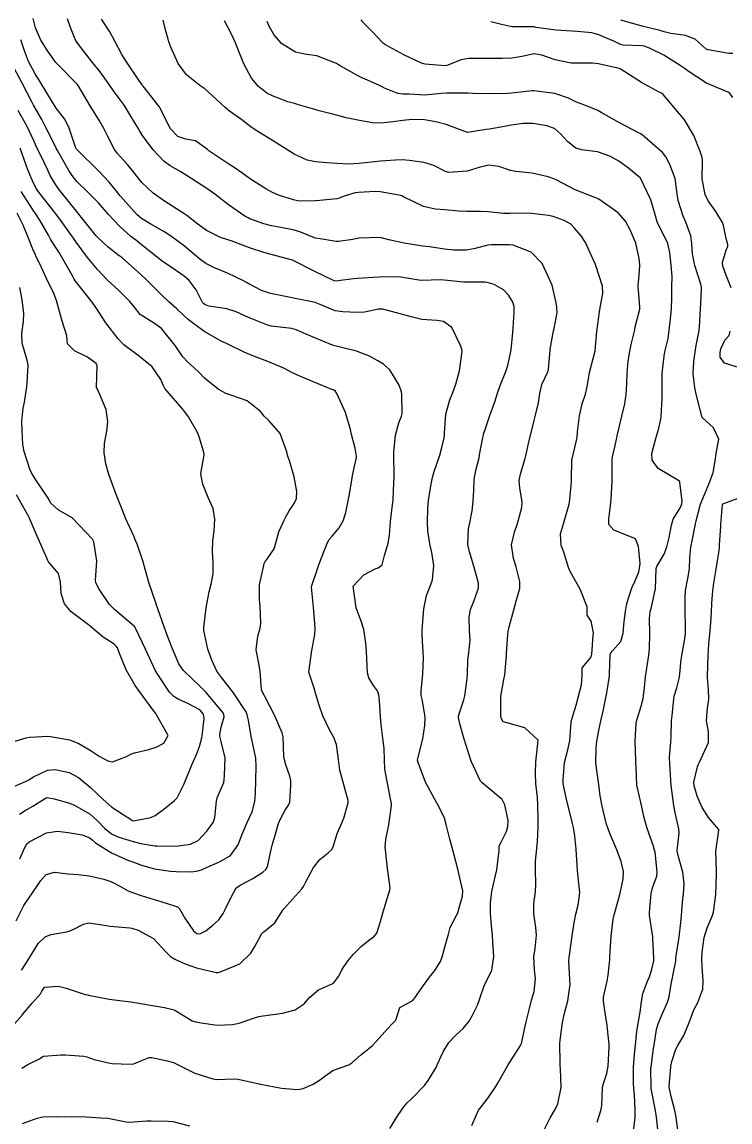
# Model space of a CAD drawing. Header units: metres. Extents: x 318500 to 325275, y 7408834 to 7428799.
# Drawn here: x 320006.4 to 320071.7, y 7411443 to 7411544.5 of the extents above; entities that cross this region are included whole.
import ezdxf

# ---------------------------------------------------------------- set-up
doc = ezdxf.new("R2010")
doc.units = ezdxf.units.M
doc.header["$MEASUREMENT"] = 0
doc.layers.add('Curvas de Nivel 1m', color=11, linetype='Continuous')
doc.layers.add('Curvas de Nivel 5m', color=15, linetype='Continuous')

msp = doc.modelspace()

# ---------------------------------------------------------------- linework, layer by layer
at = {"layer": 'Curvas de Nivel 1m', "flags": 128}
for points, elevation in [([(320040.33, 7411442.4), (320041.07, 7411443.61), (320041.6, 7411444.39), (320041.91, 7411444.77), (320042.31, 7411445.13), (320043.53, 7411446.36), (320043.86, 7411446.82), (320044.34, 7411447.62), (320044.61, 7411448.08), (320044.73, 7411448.34), (320045.23, 7411449.47), (320045.77, 7411450.33), (320046.39, 7411450.98), (320047.09, 7411451.63), (320047.63, 7411452.31), (320047.93, 7411452.79), (320048.42, 7411453.78), (320048.6, 7411454.3), (320049.07, 7411455.67), (320049.39, 7411456.29), (320049.73, 7411457.02), (320049.92, 7411458.28), (320049.83, 7411459.6), (320049.78, 7411460.28), (320049.71, 7411461.09), (320049.61, 7411462.28), (320049.62, 7411463.21), (320049.74, 7411464.28), (320050.06, 7411465.75), (320050.18, 7411466.28), (320050.41, 7411468.07), (320050.4, 7411468.27), (320050.4, 7411468.49), (320050.63, 7411468.9), (320051.1, 7411469.81), (320051.22, 7411470.26), (320051.24, 7411470.84), (320050.94, 7411472.27), (320050.68, 7411472.77), (320048.84, 7411474.3), (320048.7, 7411474.46), (320047.83, 7411476.31), (320047.4, 7411477.66), (320047.19, 7411478.32), (320046.77, 7411479.76), (320046.66, 7411480.32), (320046.67, 7411480.44), (320046.79, 7411480.86), (320047.15, 7411481.97), (320047.24, 7411482.32), (320047.44, 7411483.7), (320047.48, 7411484.31), (320047.52, 7411485.64), (320047.62, 7411486.31), (320047.73, 7411487.46), (320047.68, 7411488.31), (320047.63, 7411489.59), (320047.76, 7411490.31), (320048.1, 7411491.13), (320048.51, 7411492.3), (320048.51, 7411492.74), (320048.07, 7411494.31), (320047.66, 7411495.63), (320047.53, 7411496.31), (320047.58, 7411497.74), (320047.7, 7411498.31), (320047.93, 7411499.41), (320048.02, 7411500.31), (320048.06, 7411501.31), (320048.11, 7411502.31), (320048.25, 7411503.14), (320048.55, 7411504.31), (320048.64, 7411504.77), (320048.92, 7411506.3), (320048.97, 7411506.47), (320049.14, 7411506.99), (320049.59, 7411508.29), (320050, 7411509.46), (320050.26, 7411510.28), (320050.5, 7411510.97), (320051.03, 7411512.27), (320051.22, 7411512.82), (320051.53, 7411514.27), (320051.66, 7411515.85), (320051.69, 7411516.26), (320051.79, 7411517.75), (320051.79, 7411518.26), (320051.68, 7411518.65), (320051.3, 7411519.27), (320050.82, 7411519.79), (320049.95, 7411520.29), (320049.31, 7411520.49), (320049.1, 7411520.51), (320047.31, 7411520.5), (320047.12, 7411520.51), (320045.32, 7411520.71), (320044.95, 7411520.72), (320043.31, 7411520.68), (320042.99, 7411520.71), (320041.32, 7411520.97), (320040.73, 7411521), (320039.32, 7411520.97), (320038.81, 7411520.95), (320037.32, 7411520.84), (320036.97, 7411520.81), (320035.31, 7411520.6), (320035.17, 7411520.62), (320033.33, 7411521.53), (320031.34, 7411522.54), (320029.35, 7411523.07), (320028.67, 7411523.25), (320027.36, 7411523.68), (320025.66, 7411524.32), (320025.37, 7411524.42), (320024.69, 7411524.63), (320023.38, 7411525.27), (320022.6, 7411525.87), (320021.58, 7411526.67), (320021.39, 7411526.8), (320021.06, 7411527.01), (320019.41, 7411528.05), (320018.47, 7411528.71), (320017.43, 7411529.71), (320016.61, 7411530.73), (320016.09, 7411531.37), (320015.46, 7411532.08), (320015.14, 7411532.43), (320014.89, 7411532.76), (320014.29, 7411533.96), (320013.89, 7411534.77), (320013.51, 7411535.41), (320012.64, 7411536.79), (320011.55, 7411538.66), (320011.44, 7411538.8), (320009.58, 7411540.68), (320009.46, 7411540.83), (320008.68, 7411541.93), (320008.1, 7411542.85), (320007.62, 7411543.99), (320007.38, 7411544.86)], 754), ([(320054.52, 7411442.22), (320055.12, 7411443.37), (320055.6, 7411444.2), (320055.83, 7411444.68), (320056.13, 7411446.19), (320056.06, 7411447.91), (320056.05, 7411448.19), (320056.03, 7411448.52), (320056, 7411450.2), (320056.03, 7411450.55), (320056.25, 7411452.19), (320056.42, 7411452.91), (320056.76, 7411454.19), (320056.95, 7411455.69), (320056.94, 7411456.18), (320056.85, 7411457.82), (320056.86, 7411458.18), (320056.92, 7411458.61), (320057.15, 7411460.18), (320057.33, 7411461.38), (320057.49, 7411462.18), (320057.71, 7411463.02), (320057.87, 7411464.17), (320057.74, 7411465.33), (320057.63, 7411466.17), (320057.58, 7411467.15), (320057.53, 7411468.18), (320057.41, 7411469.41), (320057.27, 7411470.18), (320057.15, 7411470.68), (320056.77, 7411472.19), (320056.68, 7411472.53), (320056.33, 7411474.2), (320056.31, 7411474.59), (320056.45, 7411476.19), (320056.74, 7411477.36), (320056.94, 7411478.19), (320057.07, 7411479.9), (320057.11, 7411480.18), (320057.51, 7411481.47), (320057.71, 7411482.18), (320058.01, 7411483.36), (320058.06, 7411484.17), (320058.08, 7411484.93), (320058.86, 7411485.88), (320058.95, 7411486.07), (320058.96, 7411486.16), (320059.1, 7411487.94), (320059.11, 7411488.16), (320058.9, 7411489.23), (320058.53, 7411489.79), (320058.55, 7411490.17), (320058.53, 7411490.55), (320057.89, 7411492.18), (320056.96, 7411493.8), (320056.82, 7411494.19), (320056.37, 7411495.58), (320056.12, 7411496.2), (320056.07, 7411497.27), (320056.34, 7411498.2), (320056.86, 7411500.01), (320056.9, 7411500.19), (320057.07, 7411501.73), (320057.1, 7411502.19), (320057.13, 7411504.16), (320057.14, 7411504.19), (320057.53, 7411505.78), (320057.6, 7411506.18), (320057.65, 7411506.7), (320057.82, 7411508.18), (320058.08, 7411509.27), (320058.37, 7411510.17), (320058.52, 7411510.84), (320058.74, 7411512.17), (320059.23, 7411514.05), (320059.26, 7411514.13), (320059.26, 7411514.16), (320059.44, 7411515.97), (320059.47, 7411516.16), (320059.68, 7411517.76), (320059.74, 7411518.16), (320059.98, 7411519.48), (320059.94, 7411520.15), (320059.34, 7411522.06), (320059.3, 7411522.16), (320059.24, 7411522.26), (320058.38, 7411524.17), (320057.99, 7411524.79), (320057.38, 7411525.51), (320057.04, 7411525.85), (320056.42, 7411526.2), (320055.4, 7411526.56), (320054.97, 7411526.65), (320053.4, 7411526.84), (320052.78, 7411526.87), (320051.4, 7411526.85), (320050.82, 7411526.86), (320049.4, 7411526.99), (320048.68, 7411527.03), (320047.4, 7411527.03), (320046.66, 7411527.07), (320045.4, 7411527.19), (320044.5, 7411527.26), (320043.41, 7411527.49), (320041.59, 7411528.4), (320041.42, 7411528.48), (320041.32, 7411528.5), (320039.43, 7411528.85), (320038.98, 7411528.88), (320037.43, 7411528.8), (320037.13, 7411528.76), (320036.19, 7411528.47), (320035.64, 7411528.25), (320035.42, 7411528.19), (320033.87, 7411528.05), (320033.41, 7411528.01), (320031.94, 7411528), (320031.41, 7411528.1), (320030.04, 7411528.55), (320029.42, 7411528.82), (320028.87, 7411529.12), (320027.44, 7411530.02), (320026.64, 7411530.6), (320025.94, 7411531.09), (320025.46, 7411531.4), (320023.61, 7411532.64), (320023.47, 7411532.77), (320022.37, 7411533.54), (320021.49, 7411533.7), (320020.76, 7411533.95), (320020.05, 7411534.69), (320019.52, 7411535.77), (320019.01, 7411536.71), (320017.55, 7411538.6), (320017.49, 7411538.67), (320017.46, 7411538.72), (320017.15, 7411539.14), (320016.06, 7411540.74), (320015.59, 7411541.51), (320014.92, 7411542.76), (320014.46, 7411543.61), (320013.71, 7411544.78)], 756), ([(320059.46, 7411442.97), (320059.83, 7411444.14), (320059.89, 7411444.56), (320059.95, 7411446.14), (320060.01, 7411446.47), (320060.34, 7411447.46), (320060.46, 7411448.14), (320060.56, 7411449.95), (320060.56, 7411450.14), (320060.4, 7411451.61), (320060.34, 7411452.14), (320060.32, 7411452.23), (320060.04, 7411454.14), (320060.05, 7411454.53), (320060.41, 7411456.14), (320060.42, 7411456.18), (320060.47, 7411456.56), (320060.62, 7411458.01), (320060.63, 7411458.14), (320060.63, 7411458.28), (320060.74, 7411460.14), (320060.94, 7411461.73), (320061.02, 7411462.13), (320061.36, 7411463.33), (320061.57, 7411464.13), (320061.86, 7411465.4), (320061.89, 7411466.12), (320061.68, 7411467.05), (320061.28, 7411468.13), (320060.64, 7411469.63), (320060.44, 7411470.14), (320060.33, 7411470.46), (320059.91, 7411472.15), (320059.75, 7411473.09), (320059.61, 7411474.15), (320059.42, 7411475.45), (320059.35, 7411476.15), (320059.36, 7411477.53), (320059.43, 7411478.15), (320059.64, 7411479.28), (320059.84, 7411480.15), (320060.02, 7411480.92), (320060.27, 7411482.15), (320060.36, 7411482.6), (320060.59, 7411484.14), (320060.61, 7411484.36), (320060.67, 7411486.14), (320060.71, 7411486.29), (320060.87, 7411486.48), (320061.65, 7411487.36), (320061.86, 7411488.13), (320061.96, 7411489.19), (320062.07, 7411490.12), (320062.2, 7411490.84), (320062.61, 7411492.11), (320062.7, 7411492.35), (320062.95, 7411492.87), (320063.3, 7411493.77), (320063.38, 7411494.1), (320063.43, 7411494.56), (320063.27, 7411496.11), (320063, 7411496.81), (320061.85, 7411497.28), (320061.01, 7411497.62), (320060.52, 7411498.14), (320060.53, 7411498.64), (320060.73, 7411500.14), (320060.74, 7411500.46), (320060.83, 7411502.14), (320060.83, 7411502.38), (320060.84, 7411504.14), (320060.87, 7411504.38), (320061.12, 7411505.45), (320061.24, 7411506.02), (320061.27, 7411506.14), (320061.31, 7411506.32), (320061.75, 7411508.13), (320062, 7411509.29), (320062.14, 7411510.13), (320062.21, 7411511.11), (320062.23, 7411512.12), (320062.31, 7411513.22), (320062.46, 7411514.12), (320062.6, 7411514.76), (320062.92, 7411516.12), (320062.98, 7411516.39), (320063.28, 7411517.55), (320063.39, 7411518.01), (320063.4, 7411518.11), (320063.4, 7411518.21), (320063.3, 7411519.39), (320063.25, 7411520.05), (320063.24, 7411520.11), (320063.25, 7411520.17), (320063.33, 7411521.15), (320063.4, 7411522.05), (320063.4, 7411522.11), (320063.35, 7411522.7), (320063.03, 7411524.12), (320062.52, 7411525.27), (320062.07, 7411526.13), (320061.4, 7411526.92), (320059.62, 7411528.16), (320059.42, 7411528.27), (320059.25, 7411528.34), (320057.43, 7411529.04), (320055.74, 7411529.92), (320055.45, 7411530.06), (320054.94, 7411530.23), (320053.45, 7411530.56), (320051.94, 7411530.74), (320051.46, 7411530.83), (320050.37, 7411531.2), (320049.46, 7411531.32), (320048.66, 7411531.11), (320047.45, 7411530.77), (320045.73, 7411530.63), (320045.45, 7411530.71), (320044.38, 7411531.29), (320043.46, 7411531.55), (320042.12, 7411531.73), (320041.46, 7411531.8), (320040.83, 7411531.78), (320039.46, 7411531.67), (320038.61, 7411531.59), (320037.46, 7411531.45), (320036.53, 7411531.4), (320035.46, 7411531.45), (320034.49, 7411531.52), (320033.46, 7411531.61), (320032.7, 7411531.76), (320031.47, 7411532.34), (320031.14, 7411532.54), (320029.49, 7411533.58), (320027.9, 7411534.58), (320027.5, 7411534.85), (320026.64, 7411535.48), (320025.53, 7411536.3), (320025.12, 7411536.62), (320023.54, 7411538.09), (320023.25, 7411538.34), (320022.79, 7411538.65), (320021.56, 7411539.64), (320020.77, 7411540.68), (320020.09, 7411542.2), (320019.92, 7411542.7), (320019.84, 7411542.93), (320019.62, 7411543.79), (320019.38, 7411544.7)], 757), ([(320062.8, 7411442.1), (320062.96, 7411443.43), (320062.98, 7411444.1), (320062.9, 7411445.52), (320062.85, 7411446.1), (320062.82, 7411446.58), (320062.81, 7411448.1), (320062.93, 7411449.54), (320062.99, 7411450.1), (320063.12, 7411451.38), (320063.24, 7411452.1), (320063.44, 7411453.12), (320063.54, 7411454.09), (320063.66, 7411454.87), (320064.15, 7411456.08), (320064.25, 7411456.3), (320064.47, 7411456.98), (320064.69, 7411457.87), (320064.7, 7411458.08), (320064.61, 7411459.98), (320064.61, 7411460.08), (320064.52, 7411460.66), (320064.29, 7411462.08), (320064.29, 7411462.34), (320064.45, 7411464.08), (320064.58, 7411464.6), (320064.97, 7411465.69), (320065, 7411466.08), (320064.8, 7411467.9), (320064.76, 7411468.08), (320064.63, 7411468.56), (320064.07, 7411470.09), (320063.77, 7411471.2), (320063.59, 7411472.1), (320063.24, 7411473.56), (320063.13, 7411474.1), (320063.05, 7411475.78), (320063.04, 7411476.11), (320063.02, 7411476.4), (320062.96, 7411478.11), (320063.06, 7411479.82), (320063.12, 7411480.1), (320063.51, 7411481.39), (320063.72, 7411482.1), (320063.82, 7411483.1), (320063.93, 7411484.09), (320064.05, 7411484.88), (320064.22, 7411486.09), (320064.28, 7411486.67), (320064.33, 7411488.09), (320064.29, 7411489.48), (320064.36, 7411490.09), (320064.48, 7411490.53), (320064.82, 7411492.08), (320064.84, 7411492.19), (320064.92, 7411494.08), (320064.97, 7411494.26), (320065.65, 7411495.4), (320065.89, 7411496.07), (320066.11, 7411496.96), (320066.32, 7411498.07), (320066.46, 7411498.64), (320067.04, 7411499.53), (320067.22, 7411499.88), (320067.28, 7411500.06), (320067.31, 7411500.31), (320067.09, 7411502.06), (320067.07, 7411502.13), (320066.91, 7411502.23), (320065.09, 7411503.32), (320064.53, 7411504.09), (320064.5, 7411504.7), (320064.88, 7411506.08), (320065.14, 7411507.03), (320065.34, 7411507.88), (320065.37, 7411508.08), (320065.46, 7411509.79), (320065.47, 7411510.08), (320065.45, 7411511.83), (320065.46, 7411512.08), (320065.63, 7411513.67), (320065.72, 7411514.08), (320066.01, 7411515.31), (320066.12, 7411516.07), (320066.22, 7411517.13), (320066.31, 7411518.07), (320066.34, 7411519.03), (320066.36, 7411520.07), (320066.37, 7411521.02), (320066.29, 7411522.07), (320066.17, 7411523.26), (320065.98, 7411524.07), (320065.38, 7411525.35), (320065.12, 7411525.81), (320065, 7411526.09), (320064.85, 7411526.64), (320064.4, 7411528.1), (320063.45, 7411530.11), (320062.35, 7411531.02), (320061.47, 7411531.67), (320060.64, 7411532.15), (320059.48, 7411532.54), (320058.02, 7411532.72), (320057.48, 7411532.88), (320056.74, 7411533.45), (320056.07, 7411534.21), (320055.51, 7411534.68), (320054.8, 7411534.93), (320053.51, 7411535.14), (320052.62, 7411535.14), (320051.51, 7411534.99), (320050.9, 7411534.89), (320049.51, 7411534.64), (320049.22, 7411534.59), (320047.5, 7411534.32), (320045.51, 7411535.06), (320044.57, 7411535.31), (320043.52, 7411535.49), (320042.39, 7411535.52), (320041.52, 7411535.44), (320040.63, 7411535.3), (320039.51, 7411535.18), (320038.72, 7411535.23), (320037.51, 7411535.43), (320036.3, 7411535.69), (320035.52, 7411535.88), (320033.66, 7411536.37), (320033.53, 7411536.41), (320033.19, 7411536.52), (320031.89, 7411536.89), (320031.53, 7411536.99), (320030.91, 7411537.17), (320029.54, 7411537.67), (320028.95, 7411537.97), (320028.19, 7411538.58), (320027.56, 7411539.35), (320026.88, 7411540.6), (320026.39, 7411541.81), (320026.07, 7411542.61), (320025.93, 7411542.94), (320025.62, 7411543.59), (320025.04, 7411544.63)], 758), ([(320065.08, 7411442.07), (320064.94, 7411443.43), (320064.83, 7411444.07), (320064.46, 7411445.95), (320064.44, 7411446.08), (320064.42, 7411448.01), (320064.43, 7411448.08), (320064.67, 7411449.78), (320064.71, 7411450.08), (320064.94, 7411451.54), (320065.09, 7411452.07), (320065.48, 7411453), (320065.94, 7411454.06), (320066.06, 7411454.44), (320066.36, 7411456.06), (320066.38, 7411456.15), (320066.47, 7411456.63), (320066.71, 7411457.83), (320066.73, 7411458.06), (320066.75, 7411458.32), (320067.02, 7411460.05), (320067.17, 7411461.41), (320067.23, 7411462.05), (320067.34, 7411463.26), (320067.44, 7411464.05), (320067.5, 7411464.97), (320067.38, 7411466.05), (320066.87, 7411467.8), (320066.83, 7411468.06), (320067.03, 7411469.67), (320067, 7411470.05), (320066.93, 7411470.33), (320066.66, 7411471.54), (320066.56, 7411472.06), (320066.53, 7411472.2), (320066.29, 7411474.06), (320066.25, 7411474.52), (320066.16, 7411476.07), (320066.15, 7411476.66), (320066.26, 7411478.06), (320066.29, 7411478.54), (320066.33, 7411480.06), (320066.37, 7411480.48), (320066.53, 7411482.06), (320066.57, 7411482.3), (320066.82, 7411483.08), (320067.05, 7411484.06), (320067.22, 7411485.69), (320067.27, 7411486.05), (320067.52, 7411487.41), (320067.6, 7411488.05), (320067.62, 7411488.77), (320067.58, 7411490.05), (320067.57, 7411491.41), (320067.62, 7411492.05), (320067.84, 7411493.16), (320067.99, 7411494.04), (320068.02, 7411495.08), (320068.11, 7411496.04), (320068.25, 7411496.79), (320068.49, 7411498.04), (320068.59, 7411498.48), (320069, 7411500.03), (320069.05, 7411500.18), (320069.83, 7411502.02), (320070.17, 7411502.93), (320070.35, 7411504.01), (320070.43, 7411504.69), (320070.69, 7411506.01), (320070.21, 7411507.08), (320069.15, 7411508.03), (320068.63, 7411510.04), (320068.48, 7411510.75), (320068.31, 7411512.04), (320068.38, 7411513.2), (320068.5, 7411514.04), (320068.6, 7411514.68), (320068.88, 7411516.04), (320068.92, 7411516.38), (320069.01, 7411518.03), (320069.1, 7411519.82), (320069.1, 7411520.03), (320069.02, 7411520.33), (320068.47, 7411522.04), (320068.26, 7411523.14), (320068.21, 7411524.05), (320068.11, 7411524.78), (320067.63, 7411526.06), (320067.4, 7411526.6), (320066.93, 7411528.06), (320066.83, 7411528.66), (320066.65, 7411530.07), (320066.17, 7411531.36), (320065.8, 7411532.08), (320065.48, 7411532.47), (320063.61, 7411534.11), (320063.5, 7411534.19), (320063.34, 7411534.27), (320061.52, 7411535.21), (320059.83, 7411536.16), (320059.53, 7411536.34), (320058.22, 7411536.87), (320057.54, 7411537.12), (320056.82, 7411537.48), (320055.55, 7411537.91), (320053.61, 7411538.17), (320053.55, 7411538.18), (320053.48, 7411538.17), (320051.55, 7411537.95), (320051.19, 7411537.92), (320049.55, 7411537.88), (320047.94, 7411537.93), (320047.55, 7411537.94), (320047.18, 7411537.96), (320045.55, 7411537.95), (320045.1, 7411537.91), (320043.54, 7411537.78), (320042.09, 7411537.85), (320041.54, 7411537.87), (320041.05, 7411537.91), (320039.82, 7411538.43), (320039.55, 7411538.57), (320039.3, 7411538.69), (320037.56, 7411539.45), (320035.74, 7411540.48), (320035.58, 7411540.58), (320035.38, 7411540.69), (320033.59, 7411541.4), (320032.61, 7411541.51), (320031.6, 7411541.74), (320030.32, 7411542.55), (320029.62, 7411543.36), (320029.19, 7411544.13), (320028.98, 7411544.57)], 759), ([(320071.97, 7411537.57), (320071.68, 7411538), (320071.55, 7411538.06), (320071.46, 7411538.09), (320069.56, 7411538.89), (320067.77, 7411540.06), (320067.58, 7411540.2), (320067.2, 7411540.45), (320065.6, 7411541.45), (320064.28, 7411542.1), (320063.79, 7411542.28), (320063.61, 7411542.31), (320061.86, 7411542.39), (320061.61, 7411542.44), (320061.05, 7411542.71), (320059.62, 7411543.34), (320058.96, 7411543.51), (320057.62, 7411543.66), (320057.11, 7411543.68), (320055.63, 7411543.76), (320053.83, 7411544.03), (320053.63, 7411544.07), (320053.46, 7411544.07), (320051.63, 7411544.08), (320051.46, 7411544.1), (320050.62, 7411544.29), (320049.63, 7411544.55)], 761), ([(320071.97, 7411541.63), (320071.6, 7411541.61), (320069.7, 7411541.94), (320069.61, 7411541.97), (320069.53, 7411542.03), (320068.52, 7411542.95), (320067.62, 7411543.29), (320066.25, 7411543.45), (320065.63, 7411543.63), (320065.28, 7411543.74), (320063.72, 7411544.11), (320063.63, 7411544.14), (320063.6, 7411544.14), (320061.64, 7411544.7)], 762), ([(320006.34, 7411447.97), (320006.91, 7411448.29), (320007.97, 7411448.84), (320008.2, 7411448.99), (320008.35, 7411449.06), (320009.96, 7411449.2), (320010.36, 7411449.21), (320012.07, 7411449.07), (320012.35, 7411449), (320013.02, 7411448.77), (320014.35, 7411448.45), (320014.68, 7411448.41), (320016.34, 7411448.34), (320016.69, 7411448.38), (320017.49, 7411448.71), (320018.1, 7411448.95), (320018.35, 7411448.96), (320019.65, 7411448.68), (320020.35, 7411448.48), (320020.7, 7411448.31), (320022.33, 7411447.49), (320023.98, 7411446.97), (320024.32, 7411446.93), (320025.95, 7411446.97), (320026.33, 7411446.94), (320028.09, 7411446.56), (320028.27, 7411446.51), (320028.32, 7411446.5), (320028.39, 7411446.49), (320030.32, 7411446.11), (320031.8, 7411446.01), (320032.32, 7411446.09), (320033.24, 7411446.5), (320033.91, 7411446.91), (320034.33, 7411447.24), (320035.07, 7411447.74), (320036.35, 7411448.21), (320036.54, 7411448.27), (320036.81, 7411448.45), (320037.62, 7411449.18), (320038.37, 7411449.77), (320038.73, 7411450.07), (320039.05, 7411450.42), (320040.4, 7411451.95), (320040.64, 7411452.15), (320040.86, 7411452.4), (320041.24, 7411453.56), (320042.43, 7411454.2), (320042.51, 7411454.29), (320042.56, 7411454.38), (320043.33, 7411455.48), (320043.98, 7411456.36), (320044.47, 7411456.99), (320045, 7411457.82), (320045.18, 7411458.34), (320045.43, 7411459.26), (320045.72, 7411460.33), (320045.9, 7411460.95), (320046.54, 7411462.17), (320046.59, 7411462.27), (320046.61, 7411462.32), (320047.03, 7411463.84), (320047.05, 7411464.32), (320046.59, 7411466.32), (320046.06, 7411468.33), (320045.85, 7411469.11), (320045.54, 7411470.34), (320045.35, 7411471.03), (320044.72, 7411472.35), (320044.67, 7411472.43), (320043.61, 7411474.37), (320042.93, 7411476.18), (320042.88, 7411476.38), (320042.9, 7411476.54), (320043.35, 7411478.37), (320043.55, 7411479.59), (320043.57, 7411480.37), (320043.32, 7411481.86), (320043.22, 7411482.37), (320043.22, 7411482.78), (320043.36, 7411484.37), (320043.42, 7411485.8), (320043.4, 7411486.37), (320043.31, 7411487.94), (320043.3, 7411488.37), (320043.32, 7411488.8), (320043.47, 7411490.37), (320043.7, 7411491.59), (320044.01, 7411492.36), (320044.26, 7411493.05), (320044.38, 7411494.36), (320044.19, 7411495.57), (320044.01, 7411496.36), (320043.83, 7411497.55), (320043.79, 7411498.37), (320043.83, 7411499.58), (320043.9, 7411500.37), (320044.03, 7411501.34), (320044.23, 7411502.36), (320044.41, 7411503.03), (320044.86, 7411504.35), (320044.92, 7411504.53), (320045.11, 7411505.24), (320045.33, 7411506.15), (320045.36, 7411506.35), (320045.37, 7411506.58), (320045.5, 7411508.34), (320045.87, 7411509.64), (320046.14, 7411510.34), (320046.41, 7411511.11), (320046.75, 7411512.33), (320047, 7411514.1), (320046.97, 7411514.32), (320046.82, 7411514.74), (320046.04, 7411516.34), (320045.27, 7411516.87), (320044.67, 7411516.96), (320043.27, 7411517.07), (320042.4, 7411517.27), (320041.28, 7411517.59), (320039.68, 7411518.03), (320039.28, 7411518.03), (320037.98, 7411517.75), (320037.28, 7411517.72), (320035.99, 7411517.76), (320035.28, 7411517.87), (320033.72, 7411518.5), (320033.42, 7411518.64), (320033.29, 7411518.68), (320031.73, 7411518.97), (320031.3, 7411519.06), (320030.67, 7411519.18), (320029.3, 7411519.45), (320028.48, 7411519.75), (320027.31, 7411520.37), (320027.16, 7411520.45), (320026.87, 7411520.6), (320025.32, 7411521.35), (320024.14, 7411521.82), (320023.33, 7411522.22), (320022.75, 7411522.65), (320021.36, 7411523.82), (320020.2, 7411524.69), (320019.71, 7411525.03), (320019.38, 7411525.22), (320018.24, 7411525.86), (320017.39, 7411526.4), (320017, 7411526.73), (320015.42, 7411528.47), (320015.2, 7411528.75), (320014.42, 7411529.75), (320013.44, 7411530.75), (320013.41, 7411530.78), (320011.47, 7411532.68), (320011.38, 7411532.8), (320011.31, 7411532.97), (320010.67, 7411534.81), (320010.27, 7411535.58), (320009.52, 7411536.57), (320009.42, 7411536.73), (320009.36, 7411536.83), (320009.09, 7411537.28), (320008.12, 7411538.85), (320007.56, 7411539.73), (320006.97, 7411540.87), (320006.59, 7411541.87), (320006.25, 7411542.87)], 753), ([(320005.45, 7411451.8), (320006.37, 7411452.86), (320006.38, 7411452.88), (320006.4, 7411452.91), (320007.31, 7411453.96), (320008.06, 7411454.84), (320008.2, 7411455.07), (320008.44, 7411455.44), (320009.7, 7411455.55), (320010.44, 7411455.34), (320012.2, 7411454.78), (320012.43, 7411454.72), (320012.5, 7411454.7), (320014.42, 7411454.32), (320014.91, 7411454.26), (320016.42, 7411454.1), (320017.15, 7411453.98), (320018.42, 7411453.75), (320019.52, 7411453.58), (320020.41, 7411453.35), (320021.59, 7411452.65), (320022.08, 7411452.33), (320022.4, 7411452.23), (320022.89, 7411452.14), (320024.39, 7411451.94), (320025.8, 7411452), (320026.4, 7411452.11), (320027.72, 7411452.57), (320028.22, 7411452.74), (320028.4, 7411452.78), (320029.97, 7411452.98), (320030.41, 7411453.04), (320031.58, 7411453.35), (320032.42, 7411453.91), (320032.7, 7411454.23), (320032.91, 7411454.5), (320033.72, 7411455.21), (320034.45, 7411455.51), (320035.12, 7411455.81), (320035.6, 7411456.47), (320035.89, 7411457.04), (320036.47, 7411457.9), (320036.94, 7411458.45), (320037.7, 7411459.24), (320038.5, 7411459.86), (320038.84, 7411460.09), (320039.13, 7411460.42), (320039.46, 7411461.49), (320039.71, 7411462.41), (320040.19, 7411464.04), (320040.33, 7411464.4), (320040.35, 7411464.62), (320040.11, 7411466.41), (320040.03, 7411466.98), (320039.88, 7411468.41), (320039.96, 7411469.08), (320040.24, 7411470.41), (320040.47, 7411472.2), (320040.46, 7411472.4), (320040.42, 7411472.66), (320040.08, 7411474.41), (320039.87, 7411475.57), (320039.81, 7411476.41), (320039.78, 7411477.46), (320039.67, 7411478.42), (320039.51, 7411479.67), (320039.46, 7411480.42), (320039.36, 7411481.87), (320039.29, 7411482.42), (320039.17, 7411482.78), (320038.82, 7411483.28), (320038.37, 7411483.99), (320038.26, 7411484.44), (320038.21, 7411485.07), (320038.15, 7411486.44), (320038.11, 7411487.2), (320037.92, 7411488.44), (320037.67, 7411489.22), (320037.22, 7411490.46), (320036.94, 7411492.46), (320037.91, 7411493.49), (320038.96, 7411494.05), (320039.24, 7411494.15), (320039.6, 7411494.42), (320039.84, 7411495.28), (320040.17, 7411496.41), (320040.29, 7411497.12), (320040.38, 7411498.41), (320040.45, 7411498.99), (320040.61, 7411500.41), (320040.69, 7411502.03), (320040.72, 7411502.41), (320040.73, 7411502.75), (320040.69, 7411504.41), (320040.69, 7411504.82), (320040.84, 7411506.4), (320041.14, 7411507.52), (320041.4, 7411508.14), (320041.46, 7411508.4), (320041.43, 7411510.14), (320041.4, 7411510.4), (320041.19, 7411511), (320040.33, 7411512.41), (320039.74, 7411512.95), (320039.22, 7411513.26), (320038.45, 7411513.67), (320037.23, 7411514.14), (320035.87, 7411514.47), (320035.23, 7411514.63), (320035.02, 7411514.7), (320033.24, 7411515.44), (320031.67, 7411516.11), (320031.26, 7411516.24), (320029.37, 7411516.44), (320029.26, 7411516.47), (320028.97, 7411516.56), (320027.27, 7411517.25), (320026.12, 7411517.76), (320025.28, 7411518.04), (320023.62, 7411518.3), (320023.29, 7411518.42), (320023.15, 7411518.5), (320023.03, 7411518.64), (320022.43, 7411519.79), (320021.8, 7411520.66), (320021.32, 7411521.08), (320020.14, 7411521.88), (320019.34, 7411522.43), (320018.98, 7411522.7), (320017.35, 7411524), (320016.95, 7411524.32), (320016.41, 7411524.73), (320015.37, 7411525.67), (320014.34, 7411526.77), (320013.41, 7411527.83), (320012.48, 7411528.79), (320011.43, 7411529.81), (320010.98, 7411530.35), (320010.69, 7411530.81), (320009.65, 7411532.65), (320009.55, 7411532.83), (320009.47, 7411532.97), (320008.54, 7411534.84), (320008.18, 7411535.53), (320007.52, 7411536.68), (320007.42, 7411536.86), (320007.31, 7411537.08), (320006.36, 7411538.87), (320005.57, 7411540.38)], 752), ([(320006.31, 7411457.01), (320006.46, 7411457.23), (320007.47, 7411458.85), (320007.86, 7411459.47), (320008.5, 7411460.1), (320009.03, 7411460.3), (320010.51, 7411460.54), (320010.71, 7411460.6), (320011.14, 7411460.79), (320012.04, 7411461.26), (320012.52, 7411461.37), (320014.15, 7411461.12), (320014.51, 7411461.06), (320016.31, 7411460.92), (320016.51, 7411460.88), (320017.07, 7411460.71), (320018.5, 7411459.93), (320019.67, 7411458.68), (320020.07, 7411458.27), (320020.47, 7411458.03), (320021.42, 7411457.6), (320022.47, 7411457.24), (320024.29, 7411456.8), (320024.46, 7411456.8), (320024.74, 7411456.89), (320026.47, 7411457.59), (320027.47, 7411458.58), (320027.86, 7411459.19), (320028.51, 7411460.4), (320028.58, 7411460.49), (320028.67, 7411460.56), (320029.7, 7411461.37), (320030.43, 7411462.54), (320030.48, 7411462.61), (320030.54, 7411462.68), (320032.2, 7411464.52), (320032.35, 7411464.72), (320032.57, 7411465.15), (320033.28, 7411466.5), (320033.86, 7411467.23), (320034.61, 7411467.83), (320034.95, 7411468.14), (320035.11, 7411468.48), (320035.46, 7411469.64), (320035.83, 7411470.47), (320036.07, 7411471.05), (320036.48, 7411472.46), (320036.47, 7411472.66), (320035.97, 7411474.47), (320035.71, 7411475.47), (320035.57, 7411476.47), (320035.39, 7411477.83), (320035.14, 7411478.48), (320034.76, 7411479.19), (320034.12, 7411480.49), (320033.78, 7411481.48), (320033.49, 7411482.5), (320033.34, 7411483.03), (320032.83, 7411484.51), (320033.07, 7411486.29), (320033.11, 7411486.51), (320033.39, 7411487.99), (320033.43, 7411488.5), (320033.4, 7411489.01), (320033.27, 7411490.5), (320033.09, 7411492.35), (320033.11, 7411492.51), (320033.59, 7411493.87), (320033.8, 7411494.5), (320034.29, 7411495.79), (320034.57, 7411496.49), (320034.73, 7411496.75), (320035, 7411497.07), (320035.64, 7411497.84), (320036.01, 7411498.47), (320036.26, 7411499.24), (320036.51, 7411500.47), (320036.59, 7411500.93), (320036.85, 7411502.46), (320036.88, 7411502.66), (320037.09, 7411503.64), (320037.23, 7411504.33), (320037.23, 7411504.46), (320037.11, 7411505.18), (320036.79, 7411506.46), (320036.68, 7411506.92), (320036.22, 7411508.47), (320035.43, 7411510.23), (320035.28, 7411510.48), (320035.18, 7411510.53), (320035.11, 7411510.55), (320033.19, 7411511.34), (320031.8, 7411511.94), (320031.21, 7411512.21), (320030.59, 7411512.55), (320029.22, 7411513.13), (320028.16, 7411513.52), (320027.22, 7411513.91), (320026.75, 7411514.12), (320025.73, 7411514.61), (320025.23, 7411514.85), (320024.82, 7411515.04), (320023.25, 7411515.93), (320022.23, 7411516.66), (320021.69, 7411517.08), (320021.27, 7411517.46), (320020.64, 7411518.04), (320019.9, 7411518.69), (320019.29, 7411519.29), (320017.88, 7411520.71), (320017.32, 7411521.23), (320015.61, 7411522.75), (320015.46, 7411522.87), (320015.34, 7411522.95), (320014.32, 7411523.74), (320013.36, 7411524.62), (320013.22, 7411524.78), (320012.6, 7411525.56), (320011.61, 7411526.8), (320011.39, 7411527.06), (320009.96, 7411528.82), (320009.73, 7411529.13), (320009.43, 7411529.6), (320008.97, 7411530.37), (320008.73, 7411530.84), (320008.07, 7411532.25), (320007.77, 7411532.86), (320007.48, 7411533.49), (320006.83, 7411534.87), (320006.02, 7411536.36)], 751), ([(320006.17, 7411467.3), (320006.61, 7411468.34), (320006.81, 7411468.66), (320007.03, 7411468.85), (320008.63, 7411469.7), (320009.64, 7411469.83), (320010.63, 7411469.72), (320011.91, 7411469.51), (320012.62, 7411469.21), (320012.86, 7411469.02), (320013.15, 7411468.77), (320014.61, 7411467.83), (320016.19, 7411467.13), (320016.59, 7411467), (320017.39, 7411466.71), (320018.58, 7411466.35), (320020.06, 7411466.15), (320020.58, 7411466.11), (320022.03, 7411466.09), (320022.58, 7411466.17), (320022.94, 7411466.28), (320023.72, 7411466.63), (320024.31, 7411466.9), (320024.6, 7411467.02), (320025.6, 7411467.61), (320026.3, 7411468.59), (320026.63, 7411469.41), (320027.12, 7411470.58), (320027.6, 7411471.63), (320027.86, 7411472.57), (320027.93, 7411473.32), (320027.96, 7411474.57), (320027.99, 7411475.85), (320027.95, 7411476.57), (320027.73, 7411477.58), (320027.51, 7411478.58), (320027.26, 7411480.09), (320027.16, 7411480.58), (320027.05, 7411480.85), (320026.79, 7411481.25), (320026.26, 7411482.06), (320025.89, 7411482.6), (320024.82, 7411484), (320024.36, 7411484.62), (320023.87, 7411485.61), (320023.53, 7411486.63), (320023.16, 7411488.36), (320023.15, 7411488.64), (320023.34, 7411490.2), (320023.4, 7411490.64), (320023.64, 7411491.92), (320023.82, 7411492.63), (320024, 7411493.58), (320024.02, 7411494.63), (320023.95, 7411495.66), (320023.97, 7411496.63), (320024.09, 7411497.54), (320024.17, 7411498.63), (320024.02, 7411499.62), (320023.55, 7411500.63), (320023.06, 7411501.88), (320022.89, 7411502.64), (320022.88, 7411502.84), (320023.09, 7411504.06), (320023.18, 7411504.55), (320023.18, 7411504.64), (320023.1, 7411504.9), (320022.72, 7411506.25), (320022.57, 7411506.65), (320021.72, 7411508.08), (320021.3, 7411508.67), (320021.15, 7411508.85), (320019.56, 7411510.69), (320019.42, 7411510.93), (320019.19, 7411511.54), (320018.39, 7411512.71), (320017.21, 7411513.64), (320015.76, 7411514.74), (320015.24, 7411515.27), (320014.1, 7411516.77), (320013.77, 7411517.27), (320013.27, 7411518.05), (320012.75, 7411518.79), (320011.31, 7411520.6), (320011.18, 7411520.8), (320011.02, 7411521.1), (320010.05, 7411522.82), (320009.78, 7411523.26), (320009.35, 7411523.9), (320008.99, 7411524.47), (320008.79, 7411524.84), (320008.01, 7411526.22), (320007.61, 7411526.86), (320007.39, 7411527.17), (320006.28, 7411528.87)], 749), ([(320006.12, 7411471.4), (320006.65, 7411471.76), (320007.36, 7411472.15), (320008.43, 7411472.83), (320008.58, 7411472.93), (320008.67, 7411472.95), (320009.32, 7411472.82), (320010.66, 7411472.45), (320011.22, 7411472.24), (320012.65, 7411471.4), (320013.36, 7411470.77), (320013.99, 7411470.11), (320014.63, 7411469.6), (320015.21, 7411469.32), (320016.62, 7411468.88), (320017.33, 7411468.71), (320018.62, 7411468.5), (320018.84, 7411468.48), (320020.62, 7411468.47), (320020.81, 7411468.48), (320021.92, 7411468.65), (320022.62, 7411468.97), (320023.43, 7411469.83), (320024.01, 7411470.63), (320024.17, 7411471.1), (320024.32, 7411472.62), (320024.38, 7411472.91), (320024.69, 7411473.64), (320024.98, 7411474.33), (320025.02, 7411474.62), (320025.06, 7411474.97), (320025.13, 7411476.61), (320024.74, 7411478.12), (320024.61, 7411478.62), (320024.61, 7411478.77), (320024.76, 7411479.45), (320025.01, 7411480.39), (320024.99, 7411480.62), (320024.93, 7411480.76), (320024.78, 7411480.96), (320023.37, 7411482.63), (320022.81, 7411483.2), (320021.28, 7411484.66), (320020.84, 7411485.28), (320020.24, 7411486.68), (320019.86, 7411487.67), (320019.49, 7411488.69), (320018.9, 7411490.37), (320018.79, 7411490.7), (320018.71, 7411490.9), (320018.11, 7411492.71), (320017.75, 7411493.91), (320017.55, 7411494.71), (320016.98, 7411496.32), (320016.82, 7411496.72), (320016.7, 7411497.02), (320015.92, 7411498.74), (320015.66, 7411499.37), (320015.11, 7411500.75), (320015.04, 7411500.92), (320014.36, 7411502.76), (320014.1, 7411503.75), (320013.95, 7411504.77), (320013.99, 7411505.65), (320014.18, 7411506.76), (320014.27, 7411507.63), (320014.12, 7411508.77), (320013.32, 7411510.63), (320013.24, 7411510.78), (320013.23, 7411510.83), (320013.31, 7411512.78), (320013.2, 7411513.01), (320012.4, 7411513.6), (320011.22, 7411514.18), (320010.56, 7411514.81), (320010.49, 7411515.56), (320010.11, 7411516.82), (320009.9, 7411517.45), (320009.55, 7411518.83), (320009.29, 7411519.48), (320008.62, 7411520.84), (320007.99, 7411522.19), (320007.68, 7411522.85), (320007.57, 7411523.08), (320007.35, 7411523.56), (320006.83, 7411524.87), (320006.46, 7411525.78), (320005.92, 7411526.87)], 748), ([(320005.61, 7411473.95), (320006.69, 7411474.43), (320006.98, 7411474.57), (320007.43, 7411474.85), (320008.71, 7411475.46), (320009.43, 7411475.54), (320010.7, 7411475.24), (320011.56, 7411474.79), (320012.69, 7411473.88), (320013.85, 7411472.76), (320014.66, 7411472.05), (320016.55, 7411470.81), (320016.64, 7411470.79), (320018.24, 7411471.11), (320018.65, 7411471.28), (320019.46, 7411471.88), (320020.44, 7411472.67), (320020.56, 7411472.78), (320020.67, 7411472.93), (320021.27, 7411474.08), (320021.52, 7411474.66), (320022.03, 7411475.97), (320022.34, 7411476.65), (320022.46, 7411476.91), (320022.74, 7411477.67), (320022.95, 7411478.44), (320022.98, 7411478.64), (320023.18, 7411480.23), (320023.13, 7411480.64), (320022.78, 7411481.04), (320021.73, 7411481.59), (320020.79, 7411482.03), (320020.39, 7411482.27), (320019.99, 7411482.68), (320018.83, 7411484.38), (320018.64, 7411484.7), (320018.49, 7411485.05), (320017.73, 7411486.71), (320016.88, 7411488.53), (320016.81, 7411488.65), (320016.74, 7411488.72), (320014.9, 7411490.3), (320014.43, 7411490.76), (320013.42, 7411492.28), (320013.17, 7411492.78), (320013.15, 7411492.99), (320013.27, 7411494.78), (320012.99, 7411496.55), (320012.86, 7411496.78), (320011.02, 7411498.73), (320010.93, 7411498.8), (320009.7, 7411499.49), (320009.03, 7411500.1), (320008.76, 7411500.56), (320008.6, 7411500.84), (320007.65, 7411502.27), (320007.27, 7411502.86), (320007.08, 7411503.26), (320006.56, 7411504.87), (320006.45, 7411505.53), (320006.38, 7411506.87), (320006.34, 7411507.66), (320006.46, 7411508.87), (320006.59, 7411509.43), (320006.82, 7411510.86), (320006.84, 7411511.21), (320006.94, 7411512.86), (320006.88, 7411513.19), (320006.36, 7411514.87), (320006.35, 7411515.76), (320006.5, 7411516.87), (320006.52, 7411517.61), (320006.38, 7411518.87), (320006.15, 7411520.02)], 747), ([(320005.52, 7411478.09), (320006.74, 7411478.46), (320007.07, 7411478.53), (320008.75, 7411478.6), (320008.98, 7411478.59), (320010.74, 7411478.28), (320011.6, 7411477.93), (320012.73, 7411477.24), (320013.47, 7411476.77), (320014.28, 7411476.32), (320014.72, 7411476.25), (320016, 7411476.73), (320016.46, 7411476.99), (320016.73, 7411477.08), (320018.06, 7411477.38), (320018.73, 7411477.59), (320019.45, 7411477.97), (320019.86, 7411478.68), (320018.78, 7411480.59), (320018.7, 7411480.7), (320018.46, 7411481.02), (320017.2, 7411482.72), (320016.81, 7411483.28), (320015.98, 7411484.73), (320015.36, 7411486.23), (320015.16, 7411486.75), (320015.05, 7411486.93), (320014.86, 7411487.1), (320013.85, 7411487.75), (320012.88, 7411488.57), (320012.63, 7411488.78), (320010.9, 7411490.09), (320010.27, 7411490.81), (320009.97, 7411491.77), (320009.92, 7411492.82), (320009.74, 7411493.61), (320008.96, 7411494.51), (320008.82, 7411494.69), (320008.75, 7411494.83), (320008.56, 7411495.24), (320007.86, 7411496.85), (320007.02, 7411498.8), (320006.99, 7411498.86), (320006.96, 7411498.92), (320005.86, 7411500.87)], 746), ([(320006.4, 7411442.86), (320007.76, 7411443.36), (320008.28, 7411443.48), (320009.58, 7411443.51), (320010.28, 7411443.48), (320011.57, 7411443.5), (320012.28, 7411443.49), (320013.65, 7411443.39), (320014.28, 7411443.34), (320015.99, 7411443.01), (320016.27, 7411442.98), (320017.87, 7411443.11), (320018.28, 7411443.12), (320019.86, 7411443.09), (320020.28, 7411443.05), (320021.83, 7411442.65)], 754)]:
    msp.add_lwpolyline(points, dxfattribs=dict(at, elevation=elevation))
at = {"layer": 'Curvas de Nivel 5m', "flags": 128}
for points, elevation in [([(320047.9, 7411442.68), (320048.29, 7411443.61), (320048.51, 7411444.08), (320048.66, 7411444.29), (320049.38, 7411445.22), (320050.11, 7411446.27), (320050.33, 7411446.64), (320051.24, 7411448.26), (320051.66, 7411448.96), (320052.38, 7411450.06), (320052.44, 7411450.18), (320052.46, 7411450.24), (320052.81, 7411451.83), (320052.91, 7411452.24), (320053.2, 7411453.46), (320053.41, 7411454.23), (320053.64, 7411455.03), (320053.75, 7411456.23), (320053.67, 7411457.03), (320053.62, 7411458.23), (320053.72, 7411459), (320053.86, 7411460.23), (320053.8, 7411460.94), (320053.61, 7411462.23), (320053.61, 7411463.17), (320053.75, 7411464.23), (320053.8, 7411465), (320053.77, 7411466.23), (320053.76, 7411467.07), (320053.88, 7411468.23), (320053.96, 7411468.89), (320054.01, 7411470.23), (320054, 7411470.88), (320053.98, 7411472.23), (320053.96, 7411472.95), (320053.81, 7411474.23), (320053.76, 7411475.18), (320053.8, 7411476.23), (320053.89, 7411477.07), (320054.01, 7411478.23), (320052.77, 7411479.37), (320051.24, 7411479.8), (320050.78, 7411479.94), (320050.58, 7411480.27), (320050.55, 7411480.5), (320050.57, 7411482.27), (320050.83, 7411483.83), (320050.94, 7411484.27), (320051.09, 7411486.04), (320051.09, 7411486.27), (320051.2, 7411487.96), (320051.23, 7411488.26), (320051.34, 7411488.71), (320051.76, 7411490.26), (320052, 7411491.18), (320052.31, 7411492.25), (320052.33, 7411492.87), (320051.99, 7411494.25), (320051.73, 7411495.01), (320051.56, 7411496.26), (320051.83, 7411497.43), (320052.11, 7411498.25), (320052.49, 7411499.7), (320052.53, 7411500.25), (320052.31, 7411501.5), (320052.27, 7411502.25), (320052.41, 7411502.92), (320052.82, 7411504.24), (320052.88, 7411504.47), (320053.12, 7411505.61), (320053.24, 7411506.13), (320053.26, 7411506.24), (320053.65, 7411507.73), (320053.78, 7411508.23), (320054.04, 7411509.36), (320054.16, 7411510.23), (320054.35, 7411511.07), (320054.89, 7411512.22), (320054.97, 7411512.47), (320055.12, 7411514.22), (320055.13, 7411514.32), (320055.24, 7411515), (320055.44, 7411516.03), (320055.49, 7411516.22), (320055.78, 7411517.72), (320055.74, 7411518.21), (320055.67, 7411518.59), (320055.31, 7411520.22), (320054.39, 7411522.23), (320053.36, 7411523.27), (320051.7, 7411523.93), (320051.37, 7411523.97), (320049.69, 7411523.97), (320049.36, 7411523.92), (320048.08, 7411523.59), (320047.36, 7411523.47), (320046.23, 7411523.47), (320045.36, 7411523.56), (320043.98, 7411523.76), (320043.36, 7411523.84), (320041.64, 7411524.12), (320041.37, 7411524.17), (320040.24, 7411524.42), (320039.55, 7411524.61), (320039.37, 7411524.64), (320037.48, 7411524.57), (320037.37, 7411524.55), (320037.3, 7411524.54), (320036.89, 7411524.46), (320035.58, 7411524.26), (320035.37, 7411524.27), (320033.89, 7411524.5), (320033.43, 7411524.57), (320033.37, 7411524.59), (320032.02, 7411525.17), (320031.38, 7411525.35), (320030.4, 7411525.53), (320029.38, 7411525.71), (320028.69, 7411525.88), (320027.39, 7411526.36), (320027.23, 7411526.44), (320026.94, 7411526.6), (320025.41, 7411527.65), (320024.16, 7411528.63), (320023.43, 7411529.17), (320022.04, 7411530.06), (320021.45, 7411530.42), (320021.02, 7411530.68), (320020.03, 7411531.26), (320019.46, 7411531.67), (320018.47, 7411532.71), (320017.49, 7411534.06), (320017.24, 7411534.46), (320017.08, 7411534.73), (320016.42, 7411535.83), (320015.85, 7411536.75), (320015.72, 7411536.94), (320015.53, 7411537.18), (320014.86, 7411538.08), (320014.41, 7411538.77), (320013.57, 7411539.93), (320012.88, 7411540.79), (320011.6, 7411542.41), (320011.44, 7411542.63), (320011.34, 7411542.8), (320010.84, 7411544.03), (320010.56, 7411544.82)], 755), ([(320071.83, 7411519.99), (320071.33, 7411521.22), (320071.06, 7411522), (320071.03, 7411522.32), (320071.36, 7411523.45), (320071.53, 7411523.84), (320071.52, 7411524), (320071.38, 7411524.54), (320071.12, 7411525.74), (320071.02, 7411526.01), (320070.41, 7411527.02), (320069.7, 7411528.03), (320069.43, 7411528.61), (320069.16, 7411530.03), (320069.18, 7411531.75), (320069.14, 7411532.03), (320068.96, 7411532.56), (320068.39, 7411534.05), (320067.52, 7411535.49), (320067.07, 7411536.06), (320065.55, 7411537.84), (320065.41, 7411537.94), (320065.12, 7411538.09), (320063.56, 7411538.93), (320061.68, 7411540.14), (320061.58, 7411540.2), (320061.5, 7411540.22), (320059.59, 7411540.67), (320059.04, 7411540.72), (320057.59, 7411540.71), (320057.06, 7411540.73), (320055.59, 7411541.04), (320054.36, 7411541.47), (320053.6, 7411541.58), (320052.52, 7411541.33), (320051.59, 7411541.18), (320050.72, 7411541.15), (320049.59, 7411541.15), (320048.76, 7411541.14), (320047.59, 7411541.14), (320046.89, 7411541.03), (320045.58, 7411540.52), (320045.44, 7411540.49), (320043.58, 7411540.63), (320043.25, 7411540.72), (320041.6, 7411541.48), (320039.92, 7411542.43), (320039.73, 7411542.55), (320039.61, 7411542.65), (320038.74, 7411543.57), (320037.9, 7411544.46), (320037.63, 7411544.71)], 760), ([(320005.81, 7411461.58), (320006.46, 7411462.86), (320006.49, 7411462.91), (320006.54, 7411462.98), (320007.8, 7411464.84), (320008.1, 7411465.3), (320008.58, 7411465.83), (320009.35, 7411466.05), (320010.58, 7411465.91), (320011.53, 7411465.83), (320012.57, 7411465.72), (320013.91, 7411465.42), (320014.57, 7411465.19), (320014.87, 7411465.05), (320015.45, 7411464.74), (320016.17, 7411464.34), (320016.55, 7411464.18), (320017.36, 7411463.91), (320018.55, 7411463.54), (320019.19, 7411463.34), (320020.54, 7411462.91), (320020.72, 7411462.85), (320020.91, 7411462.66), (320021.38, 7411461.81), (320022.2, 7411460.64), (320022.51, 7411460.41), (320022.77, 7411460.37), (320023.32, 7411460.63), (320023.97, 7411461.17), (320024.53, 7411461.66), (320024.92, 7411462.23), (320025.12, 7411462.61), (320025.63, 7411463.68), (320026.12, 7411464.6), (320026.56, 7411464.88), (320027.68, 7411465.47), (320028.58, 7411466.06), (320028.86, 7411466.29), (320029.03, 7411466.56), (320029.29, 7411467.87), (320029.44, 7411468.55), (320029.72, 7411469.46), (320030.04, 7411470.55), (320030.21, 7411470.98), (320030.66, 7411471.78), (320030.97, 7411472.24), (320031.07, 7411472.53), (320031.18, 7411474.05), (320031.18, 7411474.53), (320031.09, 7411474.92), (320030.71, 7411475.97), (320030.56, 7411476.54), (320030.53, 7411476.74), (320030.47, 7411478.54), (320030.38, 7411478.92), (320029.66, 7411480.55), (320028.8, 7411482.21), (320028.67, 7411482.44), (320028.61, 7411482.56), (320028.48, 7411482.89), (320028.35, 7411484.57), (320028.24, 7411485.17), (320027.98, 7411486.57), (320028.13, 7411487.83), (320028.36, 7411488.57), (320028.42, 7411489.04), (320028.34, 7411490.57), (320028.27, 7411491.22), (320028.27, 7411492.57), (320028.64, 7411494.25), (320028.72, 7411494.56), (320028.8, 7411494.72), (320028.97, 7411494.9), (320029.65, 7411495.89), (320029.83, 7411496.55), (320030.07, 7411497.48), (320030.56, 7411498.54), (320030.71, 7411498.85), (320031.03, 7411499.4), (320031.49, 7411500.09), (320031.69, 7411500.53), (320031.72, 7411501.19), (320031.5, 7411502.53), (320031.09, 7411503.94), (320030.88, 7411504.54), (320030.8, 7411504.84), (320030.19, 7411506.55), (320029.14, 7411507.75), (320028.73, 7411508.15), (320028.39, 7411508.57), (320027.16, 7411509.57), (320025.72, 7411510.06), (320025.17, 7411510.25), (320024.46, 7411510.63), (320023.2, 7411511.65), (320022.72, 7411512.17), (320022.22, 7411512.65), (320021.66, 7411513.12), (320021.21, 7411513.62), (320020.51, 7411514.68), (320019.25, 7411516.22), (320018.6, 7411516.71), (320017.27, 7411517.54), (320016.73, 7411518.19), (320016.3, 7411518.73), (320015.29, 7411519.73), (320014.19, 7411520.77), (320013.32, 7411521.68), (320012.42, 7411522.79), (320011.35, 7411524.21), (320011.11, 7411524.56), (320010.94, 7411524.81), (320009.79, 7411526.42), (320009.49, 7411526.83), (320009.39, 7411526.95), (320007.88, 7411528.85), (320007.69, 7411529.13), (320007.43, 7411529.66), (320006.91, 7411530.87), (320006.59, 7411531.74), (320006.19, 7411532.87)], 750), ([(320072.6, 7411512.61), (320071.22, 7411513.03), (320070.81, 7411513.59), (320070.8, 7411514.01), (320070.89, 7411514.35), (320071.25, 7411515.15), (320071.65, 7411515.6), (320071.75, 7411516)], 760), ([(320066.94, 7411442.05), (320066.71, 7411443.64), (320066.62, 7411444.06), (320066.32, 7411445.24), (320066.13, 7411446.06), (320066.12, 7411446.28), (320066.26, 7411448.06), (320066.27, 7411448.14), (320066.36, 7411448.58), (320066.71, 7411449.72), (320066.9, 7411450.05), (320067.45, 7411450.99), (320067.88, 7411452.04), (320068.42, 7411453.4), (320068.75, 7411454.03), (320069.21, 7411455.26), (320069.24, 7411456.02), (320069.14, 7411457.36), (320069.12, 7411458.02), (320069.16, 7411458.68), (320069.33, 7411460.02), (320069.6, 7411460.93), (320070.09, 7411462.01), (320070.19, 7411462.36), (320070.41, 7411464), (320070.49, 7411465.9), (320070.49, 7411466), (320070.49, 7411466.11), (320070.42, 7411468), (320070.43, 7411468.2), (320070.65, 7411469.7), (320070.69, 7411469.96), (320070.68, 7411470), (320070.65, 7411470.04), (320069.74, 7411471.1), (320069.14, 7411472.02), (320068.69, 7411473.06), (320068.4, 7411474.03), (320068.39, 7411474.35), (320068.73, 7411475.78), (320068.78, 7411475.97), (320068.81, 7411476.03), (320068.91, 7411476.21), (320069.74, 7411478.02), (320069.74, 7411479.04), (320069.56, 7411480.02), (320069.63, 7411481.18), (320069.78, 7411482.02), (320069.74, 7411482.93), (320069.65, 7411484.02), (320069.68, 7411485.18), (320069.69, 7411486.02), (320069.76, 7411487.13), (320069.86, 7411488.02), (320069.95, 7411489.07), (320070.01, 7411490.01), (320070.04, 7411490.89), (320070.13, 7411492.01), (320070.23, 7411492.73), (320070.44, 7411494.01), (320070.72, 7411495.73), (320070.75, 7411496), (320070.75, 7411496.25), (320070.86, 7411498), (320070.87, 7411498.15), (320071.02, 7411500), (320071.05, 7411500.06), (320072.46, 7411500.58)], 760)]:
    msp.add_lwpolyline(points, dxfattribs=dict(at, elevation=elevation))

doc.saveas('drawing.dxf')
